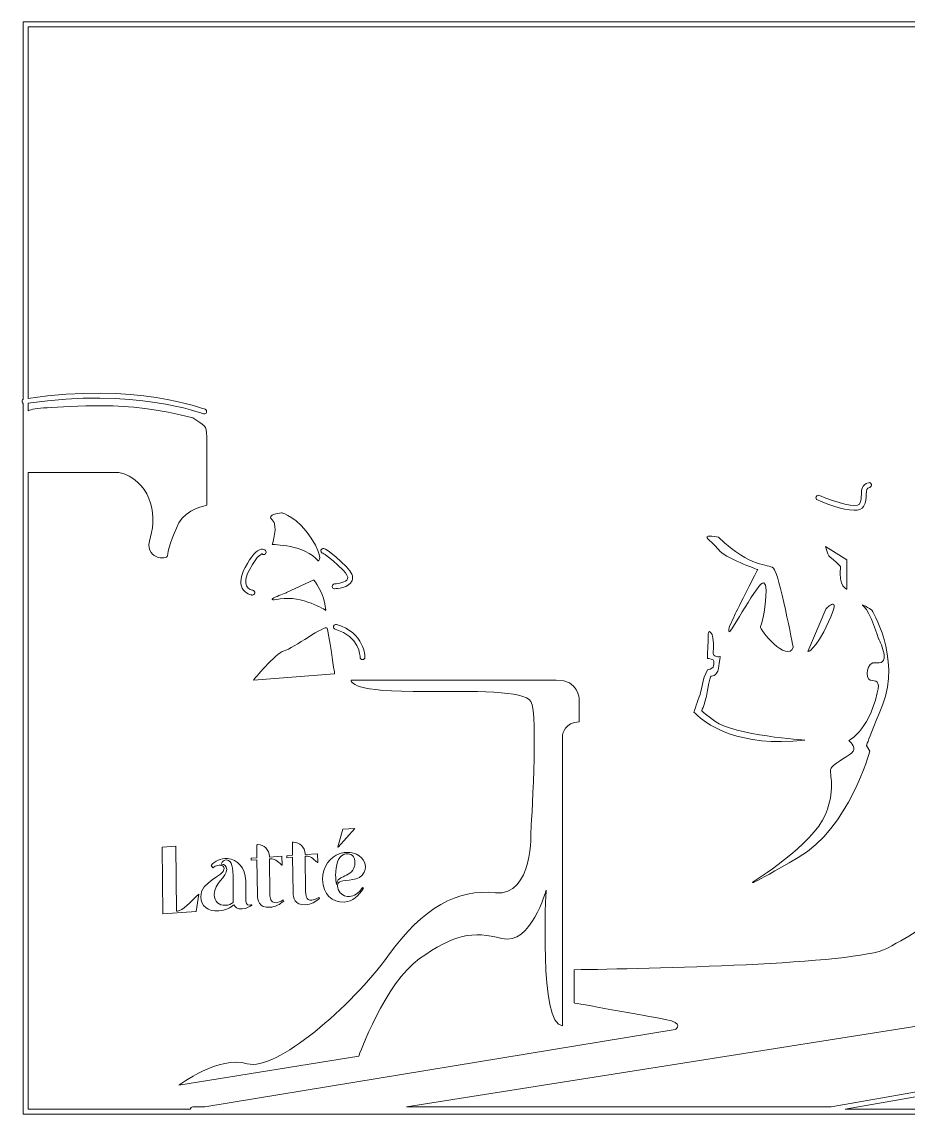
# Model space of a CAD drawing. Header units: millimetres. Extents: x -116 to 112, y -30 to 49.
# Drawn here: x -116.1 to -51.7, y -30 to 49.4 of the extents above; entities that cross this region are included whole.
import ezdxf

# ---------------------------------------------------------------- set-up
doc = ezdxf.new("R2010")
doc.units = ezdxf.units.MM
doc.header["$MEASUREMENT"] = 0
doc.layers.add('Layer 3', color=7, linetype='Continuous', lineweight=0)

# ---------------------------------------------------------------- blocks, each defined once
blk = doc.blocks.new('Block_0')
at = {"layer": 'Layer 3'}
blk.add_lwpolyline([(-92.783, -9.247), (-93.156, -10.532), (-93.112, -10.562), (-91.922, -9.185)], close=True, dxfattribs=at)
for points, knots in [([(-116.008, 49.427), (-116.008, 49.427), (-116.008, 21.994), (-116.008, 21.994), (-116.072, 21.959), (-116.11, 21.888), (-116.098, 21.813), (-116.089, 21.757), (-116.054, 21.714), (-116.008, 21.689), (-116.008, 21.689), (-116.008, -29.956), (-116.008, -29.956), (-116.008, -29.956), (112.162, -29.956), (112.162, -29.956), (112.162, -29.956), (112.162, 49.427), (112.162, 49.427), (112.162, 49.427), (-116.008, 49.427), (-116.008, 49.427)], [0, 0, 0, 0, 1, 1, 1, 2, 2, 2, 3, 3, 3, 4, 4, 4, 5, 5, 5, 6, 6, 6, 7, 7, 7, 7]), ([(-115.656, 22.06), (-107.951, 23.244), (-102.843, 21.289), (-102.791, 21.269), (-102.701, 21.233), (-102.656, 21.131), (-102.692, 21.04), (-102.719, 20.971), (-102.786, 20.928), (-102.856, 20.928), (-102.877, 20.928), (-102.899, 20.932), (-102.92, 20.941), (-102.971, 20.961), (-108.022, 22.889), (-115.656, 21.703), (-115.656, 21.703), (-115.656, 21.16), (-115.656, 21.16), (-115.418, 21.264), (-115.001, 21.361), (-114.267, 21.381), (-112.565, 21.427), (-108.608, 21.979), (-103.684, 20.645), (-102.856, 20.093), (-102.672, 20.139), (-102.672, 19.264), (-102.672, 18.39), (-102.672, 14.295), (-102.672, 14.295), (-102.672, 14.295), (-104.19, 14.019), (-104.696, 13.006), (-105.203, 11.994), (-105.525, 10.89), (-105.525, 10.614), (-105.525, 10.337), (-107.319, 10.291), (-106.767, 11.994), (-106.215, 13.697), (-106.859, 16.181), (-109.068, 16.687), (-111.081, 16.687), (-114.592, 16.687), (-115.656, 16.687), (-115.656, 16.687), (-115.656, -29.603), (-115.656, -29.603), (-115.656, -29.603), (-103.86, -29.603), (-103.86, -29.603), (-103.86, -29.505), (-103.781, -29.427), (-103.684, -29.427), (-103.684, -29.427), (-102.802, -29.427), (-102.802, -29.427), (-102.802, -29.427), (-68.621, -23.805), (-68.621, -23.805), (-68.621, -23.805), (-67.885, -23.345), (-69.357, -23.069), (-70.83, -22.793), (-75.983, -21.873), (-75.983, -21.873), (-75.983, -21.873), (-75.983, -19.46), (-75.983, -19.46), (-70.751, -19.387), (-55.441, -19.077), (-53.252, -17.915), (-52.282, -17.401), (-51.493, -16.93), (-50.881, -16.54), (-50.881, -16.54), (-36.963, -15.063), (-36.963, -15.063), (-36.963, -15.063), (-25.367, -15.615), (-25.367, -15.615), (-25.367, -15.615), (-26.104, -15.799), (-25.367, -16.443), (-24.631, -17.087), (-26.196, -17.087), (-26.196, -17.087), (-26.196, -17.087), (-18.281, -17.731), (-18.281, -17.731), (-18.281, -17.731), (-14.14, -17.731), (-14.14, -17.731), (-14.14, -17.731), (-88.149, -29.427), (-88.149, -29.427), (-88.149, -29.427), (-57.301, -29.427), (-57.301, -29.427), (-57.301, -29.427), (-7.544, -20.687), (-7.544, -20.687), (-7.449, -20.667), (-7.357, -20.734), (-7.34, -20.83), (-7.323, -20.926), (-7.387, -21.017), (-7.483, -21.034), (-7.483, -21.034), (-56.282, -29.603), (-56.282, -29.603), (-56.282, -29.603), (111.809, -29.603), (111.809, -29.603), (111.809, -29.603), (111.809, 49.074), (111.809, 49.074), (111.809, 49.074), (-115.656, 49.074), (-115.656, 49.074), (-115.656, 49.074), (-115.656, 22.06), (-115.656, 22.06)], [0, 0, 0, 0, 1, 1, 1, 2, 2, 2, 3, 3, 3, 4, 4, 4, 5, 5, 5, 6, 6, 6, 7, 7, 7, 8, 8, 8, 9, 9, 9, 10, 10, 10, 11, 11, 11, 12, 12, 12, 13, 13, 13, 14, 14, 14, 15, 15, 15, 16, 16, 16, 17, 17, 17, 18, 18, 18, 19, 19, 19, 20, 20, 20, 21, 21, 21, 22, 22, 22, 23, 23, 23, 24, 24, 24, 25, 25, 25, 26, 26, 26, 27, 27, 27, 28, 28, 28, 29, 29, 29, 30, 30, 30, 31, 31, 31, 32, 32, 32, 33, 33, 33, 34, 34, 34, 35, 35, 35, 36, 36, 36, 37, 37, 37, 38, 38, 38, 39, 39, 39, 40, 40, 40, 41, 41, 41, 41]), ([(111.809, -29.603), (111.809, -29.603), (-56.282, -29.603), (-56.282, -29.603), (-56.282, -29.603), (-7.483, -21.034), (-7.483, -21.034), (-7.387, -21.017), (-7.323, -20.926), (-7.34, -20.83), (-7.357, -20.734), (-7.449, -20.667), (-7.544, -20.687), (-7.544, -20.687), (-57.301, -29.427), (-57.301, -29.427), (-57.301, -29.427), (-88.149, -29.427), (-88.149, -29.427), (-88.149, -29.427), (-14.14, -17.731), (-14.14, -17.731), (-14.14, -17.731), (-18.281, -17.731), (-18.281, -17.731), (-18.281, -17.731), (-26.196, -17.087), (-26.196, -17.087), (-26.196, -17.087), (-24.631, -17.087), (-25.367, -16.443), (-26.104, -15.799), (-25.367, -15.615), (-25.367, -15.615), (-25.367, -15.615), (-36.963, -15.063), (-36.963, -15.063), (-36.963, -15.063), (-50.881, -16.54), (-50.881, -16.54), (-51.493, -16.93), (-52.282, -17.401), (-53.252, -17.915), (-55.441, -19.077), (-70.751, -19.387), (-75.983, -19.46), (-75.983, -19.46), (-75.983, -21.873), (-75.983, -21.873), (-75.983, -21.873), (-70.83, -22.793), (-69.357, -23.069), (-67.885, -23.345), (-68.621, -23.805), (-68.621, -23.805), (-68.621, -23.805), (-102.802, -29.427), (-102.802, -29.427), (-102.802, -29.427), (-103.684, -29.427), (-103.684, -29.427), (-103.781, -29.427), (-103.86, -29.505), (-103.86, -29.603), (-103.86, -29.603), (-115.656, -29.603), (-115.656, -29.603), (-115.656, -29.603), (-115.656, 16.687), (-115.656, 16.687), (-114.592, 16.687), (-111.081, 16.687), (-109.068, 16.687), (-106.859, 16.181), (-106.215, 13.697), (-106.767, 11.994), (-107.319, 10.291), (-105.525, 10.337), (-105.525, 10.614), (-105.525, 10.89), (-105.203, 11.994), (-104.696, 13.006), (-104.19, 14.019), (-102.672, 14.295), (-102.672, 14.295), (-102.672, 14.295), (-102.672, 18.39), (-102.672, 19.264), (-102.672, 20.139), (-102.856, 20.093), (-103.684, 20.645), (-108.608, 21.979), (-112.565, 21.427), (-114.267, 21.381), (-115.001, 21.361), (-115.418, 21.264), (-115.656, 21.16), (-115.656, 21.16), (-115.656, 21.703), (-115.656, 21.703), (-108.022, 22.889), (-102.971, 20.961), (-102.92, 20.941), (-102.899, 20.932), (-102.877, 20.928), (-102.856, 20.928), (-102.786, 20.928), (-102.719, 20.971), (-102.692, 21.04), (-102.656, 21.131), (-102.701, 21.233), (-102.791, 21.269), (-102.843, 21.289), (-107.951, 23.244), (-115.656, 22.06), (-115.656, 22.06), (-115.656, 49.074), (-115.656, 49.074), (-115.656, 49.074), (111.809, 49.074), (111.809, 49.074), (111.809, 49.074), (111.809, -29.603), (111.809, -29.603)], [0, 0, 0, 0, 1, 1, 1, 2, 2, 2, 3, 3, 3, 4, 4, 4, 5, 5, 5, 6, 6, 6, 7, 7, 7, 8, 8, 8, 9, 9, 9, 10, 10, 10, 11, 11, 11, 12, 12, 12, 13, 13, 13, 14, 14, 14, 15, 15, 15, 16, 16, 16, 17, 17, 17, 18, 18, 18, 19, 19, 19, 20, 20, 20, 21, 21, 21, 22, 22, 22, 23, 23, 23, 24, 24, 24, 25, 25, 25, 26, 26, 26, 27, 27, 27, 28, 28, 28, 29, 29, 29, 30, 30, 30, 31, 31, 31, 32, 32, 32, 33, 33, 33, 34, 34, 34, 35, 35, 35, 36, 36, 36, 37, 37, 37, 38, 38, 38, 39, 39, 39, 40, 40, 40, 41, 41, 41, 41]), ([(-58.384, 14.917), (-58.345, 15.006), (-58.242, 15.048), (-58.152, 15.009), (-56.888, 14.462), (-55.419, 14.078), (-55.246, 14.382), (-55.111, 14.618), (-55.106, 14.856), (-55.1, 15.087), (-55.092, 15.419), (-55.084, 15.795), (-54.589, 15.937), (-54.495, 15.963), (-54.398, 15.909), (-54.371, 15.816), (-54.344, 15.722), (-54.398, 15.624), (-54.492, 15.598), (-54.726, 15.531), (-54.74, 15.42), (-54.747, 15.079), (-54.753, 14.83), (-54.761, 14.52), (-54.94, 14.207), (-55.053, 14.009), (-55.304, 13.933), (-55.623, 13.933), (-56.47, 13.933), (-57.797, 14.47), (-58.292, 14.685), (-58.381, 14.724), (-58.422, 14.828), (-58.384, 14.917)], [0, 0, 0, 0, 1, 1, 1, 2, 2, 2, 3, 3, 3, 4, 4, 4, 5, 5, 5, 6, 6, 6, 7, 7, 7, 8, 8, 8, 9, 9, 9, 10, 10, 10, 11, 11, 11, 11]), ([(-58.292, 14.685), (-57.797, 14.47), (-56.47, 13.933), (-55.623, 13.933), (-55.304, 13.933), (-55.053, 14.009), (-54.94, 14.207), (-54.761, 14.52), (-54.753, 14.83), (-54.747, 15.079), (-54.74, 15.42), (-54.726, 15.531), (-54.492, 15.598), (-54.398, 15.624), (-54.344, 15.722), (-54.371, 15.816), (-54.398, 15.909), (-54.495, 15.963), (-54.589, 15.937), (-55.084, 15.795), (-55.092, 15.419), (-55.1, 15.087), (-55.106, 14.856), (-55.111, 14.618), (-55.246, 14.382), (-55.419, 14.078), (-56.888, 14.462), (-58.152, 15.009), (-58.242, 15.048), (-58.345, 15.006), (-58.384, 14.917), (-58.422, 14.828), (-58.381, 14.724), (-58.292, 14.685)], [0, 0, 0, 0, 1, 1, 1, 2, 2, 2, 3, 3, 3, 4, 4, 4, 5, 5, 5, 6, 6, 6, 7, 7, 7, 8, 8, 8, 9, 9, 9, 10, 10, 10, 11, 11, 11, 11]), ([(-97.196, 13.743), (-97.196, 13.743), (-96.046, 13.42), (-95.079, 11.902), (-94.113, 10.383), (-94.573, 10.245), (-94.573, 10.245), (-95.493, 11.442), (-97.927, 11.442), (-97.927, 11.442), (-97.927, 11.442), (-97.426, 12.822), (-97.927, 13.236), (-98.429, 13.65), (-97.196, 13.743), (-97.196, 13.743)], [0, 0, 0, 0, 1, 1, 1, 2, 2, 2, 3, 3, 3, 4, 4, 4, 5, 5, 5, 5]), ([(-97.927, 13.236), (-97.426, 12.822), (-97.927, 11.442), (-97.927, 11.442), (-97.927, 11.442), (-95.493, 11.442), (-94.573, 10.245), (-94.573, 10.245), (-94.113, 10.383), (-95.079, 11.902), (-96.046, 13.42), (-97.196, 13.743), (-97.196, 13.743), (-97.196, 13.743), (-98.429, 13.65), (-97.927, 13.236)], [0, 0, 0, 0, 1, 1, 1, 2, 2, 2, 3, 3, 3, 4, 4, 4, 5, 5, 5, 5]), ([(-65.487, 11.974), (-63.036, 9.662), (-61.903, 10.073), (-61.489, 9.728), (-61.075, 9.383), (-60.055, 3.964), (-60.055, 3.964), (-60.484, 2.826), (-62.559, 5.276), (-62.421, 5.483), (-62.283, 5.69), (-61.765, 8.485), (-62.179, 8.658), (-62.593, 8.83), (-64.56, 4.965), (-64.708, 5.103), (-64.856, 5.241), (-64.526, 5.794), (-64.319, 6.277), (-64.112, 6.76), (-62.628, 9.624), (-62.628, 9.624), (-62.628, 9.624), (-65.072, 10.49), (-65.487, 11.077), (-65.901, 11.664), (-67.133, 12.285), (-65.487, 11.974)], [0, 0, 0, 0, 1, 1, 1, 2, 2, 2, 3, 3, 3, 4, 4, 4, 5, 5, 5, 6, 6, 6, 7, 7, 7, 8, 8, 8, 9, 9, 9, 9]), ([(-65.487, 11.077), (-65.072, 10.49), (-62.628, 9.624), (-62.628, 9.624), (-62.628, 9.624), (-64.112, 6.76), (-64.319, 6.277), (-64.526, 5.794), (-64.856, 5.241), (-64.708, 5.103), (-64.56, 4.965), (-62.593, 8.83), (-62.179, 8.658), (-61.765, 8.485), (-62.283, 5.69), (-62.421, 5.483), (-62.559, 5.276), (-60.484, 2.826), (-60.055, 3.964), (-60.055, 3.964), (-61.075, 9.383), (-61.489, 9.728), (-61.903, 10.073), (-63.036, 9.662), (-65.487, 11.974), (-67.133, 12.285), (-65.901, 11.664), (-65.487, 11.077)], [0, 0, 0, 0, 1, 1, 1, 2, 2, 2, 3, 3, 3, 4, 4, 4, 5, 5, 5, 6, 6, 6, 7, 7, 7, 8, 8, 8, 9, 9, 9, 9]), ([(-99.883, 9.776), (-99.439, 10.614), (-99.056, 11.047), (-98.713, 11.099), (-98.57, 11.12), (-98.461, 11.069), (-98.406, 11.014), (-98.337, 10.945), (-98.337, 10.834), (-98.406, 10.765), (-98.474, 10.696), (-98.586, 10.696), (-98.655, 10.765), (-98.644, 10.752), (-98.947, 10.788), (-99.571, 9.611), (-99.837, 9.108), (-99.909, 8.704), (-99.779, 8.442), (-99.647, 8.175), (-99.334, 8.119), (-99.331, 8.119), (-99.235, 8.103), (-99.17, 8.013), (-99.185, 7.917), (-99.199, 7.83), (-99.273, 7.768), (-99.358, 7.768), (-99.367, 7.768), (-99.376, 7.769), (-99.386, 7.77), (-99.406, 7.774), (-99.877, 7.851), (-100.093, 8.28), (-100.281, 8.654), (-100.21, 9.157), (-99.883, 9.776)], [0, 0, 0, 0, 1, 1, 1, 2, 2, 2, 3, 3, 3, 4, 4, 4, 5, 5, 5, 6, 6, 6, 7, 7, 7, 8, 8, 8, 9, 9, 9, 10, 10, 10, 11, 11, 11, 12, 12, 12, 12]), ([(-99.386, 7.77), (-99.376, 7.769), (-99.367, 7.768), (-99.358, 7.768), (-99.273, 7.768), (-99.199, 7.83), (-99.185, 7.917), (-99.17, 8.013), (-99.235, 8.103), (-99.331, 8.119), (-99.334, 8.119), (-99.647, 8.175), (-99.779, 8.442), (-99.909, 8.704), (-99.837, 9.108), (-99.571, 9.611), (-98.947, 10.788), (-98.644, 10.752), (-98.655, 10.765), (-98.586, 10.696), (-98.474, 10.696), (-98.406, 10.765), (-98.337, 10.834), (-98.337, 10.945), (-98.406, 11.014), (-98.461, 11.069), (-98.57, 11.12), (-98.713, 11.099), (-99.056, 11.047), (-99.439, 10.614), (-99.883, 9.776), (-100.21, 9.157), (-100.281, 8.654), (-100.093, 8.28), (-99.877, 7.851), (-99.406, 7.774), (-99.386, 7.77)], [0, 0, 0, 0, 1, 1, 1, 2, 2, 2, 3, 3, 3, 4, 4, 4, 5, 5, 5, 6, 6, 6, 7, 7, 7, 8, 8, 8, 9, 9, 9, 10, 10, 10, 11, 11, 11, 12, 12, 12, 12]), ([(-94.372, 11.03), (-94.345, 11.121), (-94.254, 11.176), (-94.162, 11.153), (-94.093, 11.135), (-93.687, 10.99), (-92.516, 9.818), (-92.137, 9.439), (-92, 9.101), (-92.11, 8.816), (-92.312, 8.294), (-93.261, 8.233), (-93.368, 8.229), (-93.371, 8.228), (-93.374, 8.228), (-93.377, 8.228), (-93.47, 8.228), (-93.548, 8.302), (-93.553, 8.396), (-93.558, 8.493), (-93.483, 8.576), (-93.385, 8.581), (-93.117, 8.594), (-92.533, 8.7), (-92.439, 8.943), (-92.386, 9.083), (-92.501, 9.305), (-92.765, 9.568), (-93.873, 10.676), (-94.24, 10.807), (-94.255, 10.812), (-94.345, 10.843), (-94.398, 10.939), (-94.372, 11.03)], [0, 0, 0, 0, 1, 1, 1, 2, 2, 2, 3, 3, 3, 4, 4, 4, 5, 5, 5, 6, 6, 6, 7, 7, 7, 8, 8, 8, 9, 9, 9, 10, 10, 10, 11, 11, 11, 11]), ([(-94.255, 10.812), (-94.24, 10.807), (-93.873, 10.676), (-92.765, 9.568), (-92.501, 9.305), (-92.386, 9.083), (-92.439, 8.943), (-92.533, 8.7), (-93.117, 8.594), (-93.385, 8.581), (-93.483, 8.576), (-93.558, 8.493), (-93.553, 8.396), (-93.548, 8.302), (-93.47, 8.228), (-93.377, 8.228), (-93.374, 8.228), (-93.371, 8.228), (-93.368, 8.229), (-93.261, 8.233), (-92.312, 8.294), (-92.11, 8.816), (-92, 9.101), (-92.137, 9.439), (-92.516, 9.818), (-93.687, 10.99), (-94.093, 11.135), (-94.162, 11.153), (-94.254, 11.176), (-94.345, 11.121), (-94.372, 11.03), (-94.398, 10.939), (-94.345, 10.843), (-94.255, 10.812)], [0, 0, 0, 0, 1, 1, 1, 2, 2, 2, 3, 3, 3, 4, 4, 4, 5, 5, 5, 6, 6, 6, 7, 7, 7, 8, 8, 8, 9, 9, 9, 10, 10, 10, 11, 11, 11, 11]), ([(-57.716, 11.307), (-57.716, 11.307), (-56.151, 10.32), (-56.151, 10.32), (-56.151, 10.32), (-56.151, 8.196), (-56.151, 8.196), (-56.151, 8.196), (-56.761, 8.323), (-56.623, 9.841), (-57.52, 10.796), (-57.37, 10.241), (-57.716, 11.307)], [0, 0, 0, 0, 1, 1, 1, 2, 2, 2, 3, 3, 3, 4, 4, 4, 4]), ([(-56.151, 8.196), (-56.151, 8.196), (-56.151, 10.32), (-56.151, 10.32), (-56.151, 10.32), (-57.716, 11.307), (-57.716, 11.307), (-57.37, 10.241), (-57.52, 10.796), (-56.623, 9.841), (-56.761, 8.323), (-56.151, 8.196), (-56.151, 8.196)], [0, 0, 0, 0, 1, 1, 1, 2, 2, 2, 3, 3, 3, 4, 4, 4, 4]), ([(-96.874, 7.945), (-96.874, 7.945), (-94.895, 8.865), (-94.895, 8.865), (-94.895, 8.865), (-94.113, 7.945), (-94.021, 6.656), (-94.021, 6.656), (-95.77, 7.761), (-97.334, 7.485), (-98.899, 7.208), (-96.874, 7.945), (-96.874, 7.945)], [0, 0, 0, 0, 1, 1, 1, 2, 2, 2, 3, 3, 3, 4, 4, 4, 4]), ([(-97.334, 7.485), (-95.77, 7.761), (-94.021, 6.656), (-94.021, 6.656), (-94.113, 7.945), (-94.895, 8.865), (-94.895, 8.865), (-94.895, 8.865), (-96.874, 7.945), (-96.874, 7.945), (-96.874, 7.945), (-98.899, 7.208), (-97.334, 7.485)], [0, 0, 0, 0, 1, 1, 1, 2, 2, 2, 3, 3, 3, 4, 4, 4, 4]), ([(-57.685, 6.75), (-57.685, 6.75), (-56.471, 8.024), (-57.478, 5.819), (-58.486, 3.613), (-58.997, 3.679), (-58.997, 3.679), (-58.997, 3.679), (-57.685, 6.75), (-57.685, 6.75)], [0, 0, 0, 0, 1, 1, 1, 2, 2, 2, 3, 3, 3, 3]), ([(-57.478, 5.819), (-56.471, 8.024), (-57.685, 6.75), (-57.685, 6.75), (-57.685, 6.75), (-58.997, 3.679), (-58.997, 3.679), (-58.997, 3.679), (-58.486, 3.613), (-57.478, 5.819)], [0, 0, 0, 0, 1, 1, 1, 2, 2, 2, 3, 3, 3, 3]), ([(-57.716, -8.183), (-56.842, -6.02), (-57.578, -5.1), (-57.256, -4.732), (-56.934, -4.363), (-55.921, -3.908), (-55.691, -3.584), (-55.461, -3.259), (-56.013, -2.799), (-56.013, -2.799), (-56.013, -2.799), (-54.654, -2.215), (-53.943, 0.652), (-53.709, 1.595), (-54.034, 1.501), (-54.449, 1.595), (-54.863, 1.688), (-54.756, 2.965), (-54.016, 2.851), (-52.819, 2.667), (-53.85, 4.586), (-53.85, 4.586), (-53.85, 4.586), (-54.449, 6.564), (-54.909, 6.932), (-55.369, 7.3), (-54.357, 6.702), (-54.357, 6.702), (-54.357, 6.702), (-52.194, 3.275), (-53.575, -0.222), (-54.955, -3.719), (-54.725, -3.16), (-54.725, -3.16), (-54.725, -3.16), (-54.495, -3.584), (-54.495, -3.584), (-54.495, -3.584), (-55.967, -9.149), (-59.695, -11.312), (-63.422, -13.474), (-63.008, -13.106), (-63.008, -13.106), (-63.008, -13.106), (-58.589, -10.345), (-57.716, -8.183)], [0, 0, 0, 0, 1, 1, 1, 2, 2, 2, 3, 3, 3, 4, 4, 4, 5, 5, 5, 6, 6, 6, 7, 7, 7, 8, 8, 8, 9, 9, 9, 10, 10, 10, 11, 11, 11, 12, 12, 12, 13, 13, 13, 14, 14, 14, 15, 15, 15, 15]), ([(-59.695, -11.312), (-55.967, -9.149), (-54.495, -3.584), (-54.495, -3.584), (-54.495, -3.584), (-54.725, -3.16), (-54.725, -3.16), (-54.725, -3.16), (-54.955, -3.719), (-53.575, -0.222), (-52.194, 3.275), (-54.357, 6.702), (-54.357, 6.702), (-54.357, 6.702), (-55.369, 7.3), (-54.909, 6.932), (-54.449, 6.564), (-53.85, 4.586), (-53.85, 4.586), (-53.85, 4.586), (-52.819, 2.667), (-54.016, 2.851), (-54.756, 2.965), (-54.863, 1.688), (-54.449, 1.595), (-54.034, 1.501), (-53.709, 1.595), (-53.943, 0.652), (-54.654, -2.215), (-56.013, -2.799), (-56.013, -2.799), (-56.013, -2.799), (-55.461, -3.259), (-55.691, -3.584), (-55.921, -3.908), (-56.934, -4.363), (-57.256, -4.732), (-57.578, -5.1), (-56.842, -6.02), (-57.716, -8.183), (-58.589, -10.345), (-63.008, -13.106), (-63.008, -13.106), (-63.008, -13.106), (-63.422, -13.474), (-59.695, -11.312)], [0, 0, 0, 0, 1, 1, 1, 2, 2, 2, 3, 3, 3, 4, 4, 4, 5, 5, 5, 6, 6, 6, 7, 7, 7, 8, 8, 8, 9, 9, 9, 10, 10, 10, 11, 11, 11, 12, 12, 12, 13, 13, 13, 14, 14, 14, 15, 15, 15, 15]), ([(-97.058, 3.711), (-96.414, 3.895), (-94.021, 5.644), (-93.929, 5.368), (-93.837, 5.092), (-93.377, 2.055), (-93.377, 2.055), (-93.377, 2.055), (-99.267, 1.595), (-99.267, 1.595), (-99.267, 1.595), (-97.702, 3.527), (-97.058, 3.711)], [0, 0, 0, 0, 1, 1, 1, 2, 2, 2, 3, 3, 3, 4, 4, 4, 4]), ([(-99.267, 1.595), (-99.267, 1.595), (-93.377, 2.055), (-93.377, 2.055), (-93.377, 2.055), (-93.837, 5.092), (-93.929, 5.368), (-94.021, 5.644), (-96.414, 3.895), (-97.058, 3.711), (-97.702, 3.527), (-99.267, 1.595), (-99.267, 1.595)], [0, 0, 0, 0, 1, 1, 1, 2, 2, 2, 3, 3, 3, 4, 4, 4, 4]), ([(-91.176, 3.251), (-91.176, 3.154), (-91.254, 3.075), (-91.352, 3.075), (-91.352, 3.075), (-91.352, 3.075), (-91.352, 3.075), (-91.449, 3.075), (-91.528, 3.154), (-91.528, 3.251), (-91.529, 3.313), (-91.558, 4.783), (-93.333, 5.29), (-93.427, 5.317), (-93.481, 5.415), (-93.454, 5.508), (-93.428, 5.602), (-93.329, 5.657), (-93.236, 5.629), (-91.199, 5.047), (-91.176, 3.269), (-91.176, 3.251)], [0, 0, 0, 0, 1, 1, 1, 2, 2, 2, 3, 3, 3, 4, 4, 4, 5, 5, 5, 6, 6, 6, 7, 7, 7, 7]), ([(-93.454, 5.508), (-93.481, 5.415), (-93.427, 5.317), (-93.333, 5.29), (-91.558, 4.783), (-91.529, 3.313), (-91.528, 3.251), (-91.528, 3.154), (-91.449, 3.075), (-91.352, 3.075), (-91.352, 3.075), (-91.352, 3.075), (-91.352, 3.075), (-91.254, 3.075), (-91.176, 3.154), (-91.176, 3.251), (-91.176, 3.269), (-91.199, 5.047), (-93.236, 5.629), (-93.329, 5.657), (-93.428, 5.602), (-93.454, 5.508)], [0, 0, 0, 0, 1, 1, 1, 2, 2, 2, 3, 3, 3, 4, 4, 4, 5, 5, 5, 6, 6, 6, 7, 7, 7, 7]), ([(-66.826, 0.536), (-66.688, 0.904), (-66.688, 1.595), (-66.274, 2.331), (-65.676, 2.423), (-65.86, 2.837), (-65.814, 2.975), (-65.768, 3.113), (-66.274, 3.159), (-66.274, 3.159), (-66.274, 3.159), (-66.274, 3.664), (-66.274, 3.664), (-66.274, 3.664), (-66.228, 4.448), (-66.228, 4.908), (-66.228, 5.368), (-65.952, 4.908), (-65.952, 4.908), (-65.952, 4.908), (-65.768, 4.125), (-65.86, 3.664), (-65.952, 3.202), (-65.354, 3.297), (-65.354, 3.297), (-65.354, 3.297), (-65.4, 3.021), (-65.492, 2.423), (-65.584, 1.825), (-66.044, 1.871), (-66.044, 1.871), (-66.044, 1.871), (-66.044, 1.871), (-66.182, 1.365), (-66.412, -0.108), (-66.715, -0.642), (-66.715, -0.642), (-66.715, -0.642), (-66.393, -0.918), (-65.748, -1.4), (-64.322, -2.435), (-59.214, -2.77), (-59.214, -2.77), (-64.046, -3.334), (-66.301, -1.562), (-66.761, -1.194), (-67.221, -0.826), (-67.267, -0.734), (-67.267, -0.734), (-67.267, -0.734), (-66.964, 0.168), (-66.826, 0.536)], [0, 0, 0, 0, 1, 1, 1, 2, 2, 2, 3, 3, 3, 4, 4, 4, 5, 5, 5, 6, 6, 6, 7, 7, 7, 8, 8, 8, 9, 9, 9, 10, 10, 10, 11, 11, 11, 12, 12, 12, 13, 13, 13, 14, 14, 14, 15, 15, 15, 16, 16, 16, 17, 17, 17, 17]), ([(-66.761, -1.194), (-66.301, -1.562), (-64.046, -3.334), (-59.214, -2.77), (-59.214, -2.77), (-64.322, -2.435), (-65.748, -1.4), (-66.393, -0.918), (-66.715, -0.642), (-66.715, -0.642), (-66.715, -0.642), (-66.412, -0.108), (-66.182, 1.365), (-66.044, 1.871), (-66.044, 1.871), (-66.044, 1.871), (-66.044, 1.871), (-65.584, 1.825), (-65.492, 2.423), (-65.4, 3.021), (-65.354, 3.297), (-65.354, 3.297), (-65.354, 3.297), (-65.952, 3.202), (-65.86, 3.664), (-65.768, 4.125), (-65.952, 4.908), (-65.952, 4.908), (-65.952, 4.908), (-66.228, 5.368), (-66.228, 4.908), (-66.228, 4.448), (-66.274, 3.664), (-66.274, 3.664), (-66.274, 3.664), (-66.274, 3.159), (-66.274, 3.159), (-66.274, 3.159), (-65.768, 3.113), (-65.814, 2.975), (-65.86, 2.837), (-65.676, 2.423), (-66.274, 2.331), (-66.688, 1.595), (-66.688, 0.904), (-66.826, 0.536), (-66.964, 0.168), (-67.267, -0.734), (-67.267, -0.734), (-67.267, -0.734), (-67.221, -0.826), (-66.761, -1.194)], [0, 0, 0, 0, 1, 1, 1, 2, 2, 2, 3, 3, 3, 4, 4, 4, 5, 5, 5, 6, 6, 6, 7, 7, 7, 8, 8, 8, 9, 9, 9, 10, 10, 10, 11, 11, 11, 12, 12, 12, 13, 13, 13, 14, 14, 14, 15, 15, 15, 16, 16, 16, 17, 17, 17, 17]), ([(-75.615, 0.214), (-75.615, 0.214), (-75.615, -0.338), (-75.615, -1.442), (-76.628, -1.442), (-76.812, -2.363), (-76.812, -2.363), (-76.812, -2.363), (-76.812, -23.529), (-76.812, -23.529), (-78.56, -23.529), (-78.008, -13.682), (-78.008, -13.682), (-78.008, -13.682), (-79.112, -17.731), (-81.229, -17.179), (-83.346, -16.627), (-84.726, -16.903), (-87.211, -18.652), (-89.696, -20.4), (-91.628, -25.738), (-91.628, -25.738), (-91.628, -25.738), (-104.696, -27.855), (-104.696, -27.855), (-104.696, -27.855), (-101.751, -25.646), (-99.727, -26.29), (-97.702, -26.934), (-92.088, -22.057), (-89.512, -18.468), (-86.935, -14.878), (-84.45, -13.59), (-81.689, -13.866), (-78.928, -14.142), (-79.112, -9.336), (-79.112, -9.336), (-79.112, -9.336), (-78.56, -0.798), (-79.112, 0.03), (-79.664, 0.858), (-82.885, 0.766), (-87.671, 0.766), (-92.457, 0.766), (-92.18, 1.595), (-92.18, 1.595), (-92.18, 1.595), (-78.928, 1.595), (-77.272, 1.595), (-75.615, 1.595), (-75.615, 0.214), (-75.615, 0.214)], [0, 0, 0, 0, 1, 1, 1, 2, 2, 2, 3, 3, 3, 4, 4, 4, 5, 5, 5, 6, 6, 6, 7, 7, 7, 8, 8, 8, 9, 9, 9, 10, 10, 10, 11, 11, 11, 12, 12, 12, 13, 13, 13, 14, 14, 14, 15, 15, 15, 16, 16, 16, 17, 17, 17, 17]), ([(-87.671, 0.766), (-82.885, 0.766), (-79.664, 0.858), (-79.112, 0.03), (-78.56, -0.798), (-79.112, -9.336), (-79.112, -9.336), (-79.112, -9.336), (-78.928, -14.142), (-81.689, -13.866), (-84.45, -13.59), (-86.935, -14.878), (-89.512, -18.468), (-92.088, -22.057), (-97.702, -26.934), (-99.727, -26.29), (-101.751, -25.646), (-104.696, -27.855), (-104.696, -27.855), (-104.696, -27.855), (-91.628, -25.738), (-91.628, -25.738), (-91.628, -25.738), (-89.696, -20.4), (-87.211, -18.652), (-84.726, -16.903), (-83.346, -16.627), (-81.229, -17.179), (-79.112, -17.731), (-78.008, -13.682), (-78.008, -13.682), (-78.008, -13.682), (-78.56, -23.529), (-76.812, -23.529), (-76.812, -23.529), (-76.812, -2.363), (-76.812, -2.363), (-76.812, -2.363), (-76.628, -1.442), (-75.615, -1.442), (-75.615, -0.338), (-75.615, 0.214), (-75.615, 0.214), (-75.615, 0.214), (-75.615, 1.595), (-77.272, 1.595), (-78.928, 1.595), (-92.18, 1.595), (-92.18, 1.595), (-92.18, 1.595), (-92.457, 0.766), (-87.671, 0.766)], [0, 0, 0, 0, 1, 1, 1, 2, 2, 2, 3, 3, 3, 4, 4, 4, 5, 5, 5, 6, 6, 6, 7, 7, 7, 8, 8, 8, 9, 9, 9, 10, 10, 10, 11, 11, 11, 12, 12, 12, 13, 13, 13, 14, 14, 14, 15, 15, 15, 16, 16, 16, 17, 17, 17, 17]), ([(-93.156, -10.532), (-93.156, -10.532), (-92.783, -9.247), (-92.783, -9.247), (-92.783, -9.247), (-91.922, -9.185), (-91.922, -9.185), (-91.922, -9.185), (-93.112, -10.562), (-93.112, -10.562), (-93.112, -10.562), (-93.156, -10.532), (-93.156, -10.532)], [0, 0, 0, 0, 1, 1, 1, 2, 2, 2, 3, 3, 3, 4, 4, 4, 4]), ([(-96.441, -10.187), (-96.441, -10.187), (-96.439, -10.187), (-96.439, -10.187), (-96.415, -10.185), (-96.392, -10.185), (-96.369, -10.185), (-96.144, -10.188), (-95.942, -10.279), (-95.791, -10.428), (-95.635, -10.582), (-95.533, -10.797), (-95.518, -11.045), (-95.517, -11.055), (-95.517, -11.065), (-95.517, -11.075), (-95.517, -11.075), (-95.517, -11.077), (-95.517, -11.077), (-95.517, -11.077), (-95.514, -11.077), (-95.514, -11.077), (-95.514, -11.077), (-95.514, -11.093), (-95.514, -11.093), (-95.514, -11.093), (-94.621, -11.029), (-94.621, -11.029), (-94.621, -11.029), (-94.608, -11.667), (-94.608, -11.667), (-94.608, -11.667), (-94.618, -11.668), (-94.618, -11.668), (-95.002, -11.356), (-95.161, -11.192), (-95.446, -11.212), (-95.446, -11.212), (-95.513, -11.217), (-95.513, -11.217), (-95.513, -11.217), (-95.485, -13.826), (-95.485, -13.826), (-95.483, -13.992), (-95.478, -14.438), (-95.042, -14.406), (-94.905, -14.397), (-94.737, -14.338), (-94.539, -14.205), (-94.539, -14.205), (-94.488, -14.28), (-94.488, -14.28), (-94.785, -14.528), (-95.082, -14.709), (-95.494, -14.738), (-96.305, -14.796), (-96.399, -14.197), (-96.402, -13.857), (-96.402, -13.857), (-96.429, -11.289), (-96.429, -11.289), (-96.429, -11.289), (-96.841, -11.318), (-96.841, -11.318), (-96.841, -11.318), (-96.843, -11.178), (-96.843, -11.178), (-96.843, -11.178), (-96.444, -11.143), (-96.444, -11.143), (-96.444, -11.143), (-96.431, -11.142), (-96.431, -11.142), (-96.431, -11.142), (-96.441, -10.187), (-96.441, -10.187)], [0, 0, 0, 0, 1, 1, 1, 2, 2, 2, 3, 3, 3, 4, 4, 4, 5, 5, 5, 6, 6, 6, 7, 7, 7, 8, 8, 8, 9, 9, 9, 10, 10, 10, 11, 11, 11, 12, 12, 12, 13, 13, 13, 14, 14, 14, 15, 15, 15, 16, 16, 16, 17, 17, 17, 18, 18, 18, 19, 19, 19, 20, 20, 20, 21, 21, 21, 22, 22, 22, 23, 23, 23, 24, 24, 24, 25, 25, 25, 25]), ([(-96.843, -11.178), (-96.843, -11.178), (-96.841, -11.318), (-96.841, -11.318), (-96.841, -11.318), (-96.429, -11.289), (-96.429, -11.289), (-96.429, -11.289), (-96.402, -13.857), (-96.402, -13.857), (-96.399, -14.197), (-96.305, -14.796), (-95.494, -14.738), (-95.082, -14.709), (-94.785, -14.528), (-94.488, -14.28), (-94.488, -14.28), (-94.539, -14.205), (-94.539, -14.205), (-94.737, -14.338), (-94.905, -14.397), (-95.042, -14.406), (-95.478, -14.438), (-95.483, -13.992), (-95.485, -13.826), (-95.485, -13.826), (-95.513, -11.217), (-95.513, -11.217), (-95.513, -11.217), (-95.446, -11.212), (-95.446, -11.212), (-95.161, -11.192), (-95.002, -11.356), (-94.618, -11.668), (-94.618, -11.668), (-94.608, -11.667), (-94.608, -11.667), (-94.608, -11.667), (-94.621, -11.029), (-94.621, -11.029), (-94.621, -11.029), (-95.514, -11.093), (-95.514, -11.093), (-95.514, -11.093), (-95.514, -11.077), (-95.514, -11.077), (-95.514, -11.077), (-95.517, -11.077), (-95.517, -11.077), (-95.517, -11.077), (-95.517, -11.075), (-95.517, -11.075), (-95.517, -11.065), (-95.517, -11.055), (-95.518, -11.045), (-95.533, -10.797), (-95.635, -10.582), (-95.791, -10.428), (-95.942, -10.279), (-96.144, -10.188), (-96.369, -10.185), (-96.392, -10.185), (-96.415, -10.185), (-96.439, -10.187), (-96.439, -10.187), (-96.441, -10.187), (-96.441, -10.187), (-96.441, -10.187), (-96.431, -11.142), (-96.431, -11.142), (-96.431, -11.142), (-96.444, -11.143), (-96.444, -11.143), (-96.444, -11.143), (-96.843, -11.178), (-96.843, -11.178)], [0, 0, 0, 0, 1, 1, 1, 2, 2, 2, 3, 3, 3, 4, 4, 4, 5, 5, 5, 6, 6, 6, 7, 7, 7, 8, 8, 8, 9, 9, 9, 10, 10, 10, 11, 11, 11, 12, 12, 12, 13, 13, 13, 14, 14, 14, 15, 15, 15, 16, 16, 16, 17, 17, 17, 18, 18, 18, 19, 19, 19, 20, 20, 20, 21, 21, 21, 22, 22, 22, 23, 23, 23, 24, 24, 24, 25, 25, 25, 25]), ([(-105.922, -10.551), (-105.922, -10.551), (-104.931, -10.481), (-104.931, -10.481), (-104.931, -10.481), (-104.881, -15.206), (-104.881, -15.206), (-104.881, -15.206), (-104.793, -15.199), (-104.793, -15.199), (-104.419, -15.173), (-103.901, -14.56), (-103.258, -13.969), (-103.258, -13.969), (-103.245, -13.968), (-103.245, -13.968), (-103.245, -13.968), (-103.451, -15.224), (-103.451, -15.224), (-103.451, -15.224), (-105.871, -15.396), (-105.871, -15.396), (-105.871, -15.396), (-105.922, -10.551), (-105.922, -10.551)], [0, 0, 0, 0, 1, 1, 1, 2, 2, 2, 3, 3, 3, 4, 4, 4, 5, 5, 5, 6, 6, 6, 7, 7, 7, 8, 8, 8, 8]), ([(-103.245, -13.968), (-103.245, -13.968), (-103.258, -13.969), (-103.258, -13.969), (-103.901, -14.56), (-104.419, -15.173), (-104.793, -15.199), (-104.793, -15.199), (-104.881, -15.206), (-104.881, -15.206), (-104.881, -15.206), (-104.931, -10.481), (-104.931, -10.481), (-104.931, -10.481), (-105.922, -10.551), (-105.922, -10.551), (-105.922, -10.551), (-105.871, -15.396), (-105.871, -15.396), (-105.871, -15.396), (-103.451, -15.224), (-103.451, -15.224), (-103.451, -15.224), (-103.245, -13.968), (-103.245, -13.968)], [0, 0, 0, 0, 1, 1, 1, 2, 2, 2, 3, 3, 3, 4, 4, 4, 5, 5, 5, 6, 6, 6, 7, 7, 7, 8, 8, 8, 8]), ([(-99.037, -11.328), (-99.037, -11.328), (-99.024, -11.327), (-99.024, -11.327), (-99.024, -11.327), (-99.034, -10.372), (-99.034, -10.372), (-99.034, -10.372), (-99.032, -10.372), (-99.032, -10.372), (-99.008, -10.37), (-98.985, -10.369), (-98.962, -10.37), (-98.737, -10.373), (-98.535, -10.463), (-98.384, -10.612), (-98.228, -10.766), (-98.126, -10.982), (-98.111, -11.23), (-98.11, -11.239), (-98.11, -11.25), (-98.109, -11.259), (-98.109, -11.259), (-98.109, -11.262), (-98.109, -11.262), (-98.109, -11.262), (-98.107, -11.262), (-98.107, -11.262), (-98.107, -11.262), (-98.107, -11.278), (-98.107, -11.278), (-98.107, -11.278), (-97.214, -11.214), (-97.214, -11.214), (-97.214, -11.214), (-97.201, -11.852), (-97.201, -11.852), (-97.201, -11.852), (-97.211, -11.852), (-97.211, -11.852), (-97.595, -11.54), (-97.754, -11.377), (-98.039, -11.397), (-98.039, -11.397), (-98.106, -11.402), (-98.106, -11.402), (-98.106, -11.402), (-98.078, -14.01), (-98.078, -14.01), (-98.076, -14.176), (-98.071, -14.622), (-97.635, -14.591), (-97.498, -14.581), (-97.33, -14.522), (-97.131, -14.389), (-97.131, -14.389), (-97.081, -14.465), (-97.081, -14.465), (-97.378, -14.713), (-97.675, -14.894), (-98.087, -14.923), (-98.898, -14.981), (-98.991, -14.382), (-98.995, -14.042), (-98.995, -14.042), (-99.022, -11.474), (-99.022, -11.474), (-99.022, -11.474), (-99.434, -11.503), (-99.434, -11.503), (-99.434, -11.503), (-99.436, -11.363), (-99.436, -11.363), (-99.436, -11.363), (-99.037, -11.328), (-99.037, -11.328)], [0, 0, 0, 0, 1, 1, 1, 2, 2, 2, 3, 3, 3, 4, 4, 4, 5, 5, 5, 6, 6, 6, 7, 7, 7, 8, 8, 8, 9, 9, 9, 10, 10, 10, 11, 11, 11, 12, 12, 12, 13, 13, 13, 14, 14, 14, 15, 15, 15, 16, 16, 16, 17, 17, 17, 18, 18, 18, 19, 19, 19, 20, 20, 20, 21, 21, 21, 22, 22, 22, 23, 23, 23, 24, 24, 24, 25, 25, 25, 25]), ([(-99.434, -11.503), (-99.434, -11.503), (-99.022, -11.474), (-99.022, -11.474), (-99.022, -11.474), (-98.995, -14.042), (-98.995, -14.042), (-98.991, -14.382), (-98.898, -14.981), (-98.087, -14.923), (-97.675, -14.894), (-97.378, -14.713), (-97.081, -14.465), (-97.081, -14.465), (-97.131, -14.389), (-97.131, -14.389), (-97.33, -14.522), (-97.498, -14.581), (-97.635, -14.591), (-98.071, -14.622), (-98.076, -14.176), (-98.078, -14.01), (-98.078, -14.01), (-98.106, -11.402), (-98.106, -11.402), (-98.106, -11.402), (-98.039, -11.397), (-98.039, -11.397), (-97.754, -11.377), (-97.595, -11.54), (-97.211, -11.852), (-97.211, -11.852), (-97.201, -11.852), (-97.201, -11.852), (-97.201, -11.852), (-97.214, -11.214), (-97.214, -11.214), (-97.214, -11.214), (-98.107, -11.278), (-98.107, -11.278), (-98.107, -11.278), (-98.107, -11.262), (-98.107, -11.262), (-98.107, -11.262), (-98.109, -11.262), (-98.109, -11.262), (-98.109, -11.262), (-98.109, -11.259), (-98.109, -11.259), (-98.11, -11.25), (-98.11, -11.239), (-98.111, -11.23), (-98.126, -10.982), (-98.228, -10.766), (-98.384, -10.612), (-98.535, -10.463), (-98.737, -10.373), (-98.962, -10.37), (-98.985, -10.369), (-99.008, -10.37), (-99.032, -10.372), (-99.032, -10.372), (-99.034, -10.372), (-99.034, -10.372), (-99.034, -10.372), (-99.024, -11.327), (-99.024, -11.327), (-99.024, -11.327), (-99.037, -11.328), (-99.037, -11.328), (-99.037, -11.328), (-99.436, -11.363), (-99.436, -11.363), (-99.436, -11.363), (-99.434, -11.503), (-99.434, -11.503)], [0, 0, 0, 0, 1, 1, 1, 2, 2, 2, 3, 3, 3, 4, 4, 4, 5, 5, 5, 6, 6, 6, 7, 7, 7, 8, 8, 8, 9, 9, 9, 10, 10, 10, 11, 11, 11, 12, 12, 12, 13, 13, 13, 14, 14, 14, 15, 15, 15, 16, 16, 16, 17, 17, 17, 18, 18, 18, 19, 19, 19, 20, 20, 20, 21, 21, 21, 22, 22, 22, 23, 23, 23, 24, 24, 24, 25, 25, 25, 25]), ([(-92.993, -11.017), (-92.863, -10.975), (-92.726, -10.949), (-92.586, -10.939), (-92.573, -10.938), (-92.559, -10.937), (-92.546, -10.938), (-92.365, -10.918), (-92.158, -10.931), (-91.937, -11.011), (-91.887, -11.028), (-91.837, -11.049), (-91.786, -11.073), (-91.214, -11.352), (-90.998, -11.864), (-91.231, -12.364), (-91.563, -13.078), (-92.53, -12.885), (-92.958, -13.047), (-92.958, -13.047), (-92.958, -13.047), (-92.96, -13.047), (-93.02, -13.071), (-93.07, -13.102), (-93.105, -13.143), (-93.11, -13.149), (-93.115, -13.155), (-93.119, -13.162), (-93.132, -13.182), (-93.144, -13.205), (-93.153, -13.232), (-93.154, -13.237), (-93.156, -13.242), (-93.157, -13.247), (-93.175, -13.31), (-93.179, -13.391), (-93.155, -13.495), (-93.149, -13.523), (-93.141, -13.553), (-93.13, -13.586), (-93.126, -13.598), (-93.123, -13.609), (-93.119, -13.621), (-93.119, -13.621), (-93.118, -13.622), (-93.118, -13.623), (-92.944, -13.994), (-92.658, -14.16), (-92.306, -14.135), (-91.983, -14.112), (-91.637, -13.921), (-91.36, -13.492), (-91.36, -13.492), (-91.288, -13.532), (-91.288, -13.532), (-91.623, -14.112), (-92.069, -14.496), (-92.691, -14.54), (-93.554, -14.602), (-94.238, -13.978), (-94.249, -12.905), (-94.259, -11.947), (-93.719, -11.247), (-92.993, -11.017)], [0, 0, 0, 0, 1, 1, 1, 2, 2, 2, 3, 3, 3, 4, 4, 4, 5, 5, 5, 6, 6, 6, 7, 7, 7, 8, 8, 8, 9, 9, 9, 10, 10, 10, 11, 11, 11, 12, 12, 12, 13, 13, 13, 14, 14, 14, 15, 15, 15, 16, 16, 16, 17, 17, 17, 18, 18, 18, 19, 19, 19, 20, 20, 20, 21, 21, 21, 21]), ([(-94.249, -12.905), (-94.238, -13.978), (-93.554, -14.602), (-92.691, -14.54), (-92.069, -14.496), (-91.623, -14.112), (-91.288, -13.532), (-91.288, -13.532), (-91.36, -13.492), (-91.36, -13.492), (-91.637, -13.921), (-91.983, -14.112), (-92.306, -14.135), (-92.658, -14.16), (-92.944, -13.994), (-93.118, -13.623), (-93.118, -13.622), (-93.119, -13.621), (-93.119, -13.621), (-93.123, -13.609), (-93.126, -13.598), (-93.13, -13.586), (-93.141, -13.553), (-93.149, -13.523), (-93.155, -13.495), (-93.179, -13.391), (-93.175, -13.31), (-93.157, -13.247), (-93.156, -13.242), (-93.154, -13.237), (-93.153, -13.232), (-93.144, -13.205), (-93.132, -13.182), (-93.119, -13.162), (-93.115, -13.155), (-93.11, -13.149), (-93.105, -13.143), (-93.07, -13.102), (-93.02, -13.071), (-92.96, -13.047), (-92.958, -13.047), (-92.958, -13.047), (-92.958, -13.047), (-92.53, -12.885), (-91.563, -13.078), (-91.231, -12.364), (-90.998, -11.864), (-91.214, -11.352), (-91.786, -11.073), (-91.837, -11.049), (-91.887, -11.028), (-91.937, -11.011), (-92.158, -10.931), (-92.365, -10.918), (-92.546, -10.938), (-92.559, -10.937), (-92.573, -10.938), (-92.586, -10.939), (-92.726, -10.949), (-92.863, -10.975), (-92.993, -11.017), (-93.719, -11.247), (-94.259, -11.947), (-94.249, -12.905)], [0, 0, 0, 0, 1, 1, 1, 2, 2, 2, 3, 3, 3, 4, 4, 4, 5, 5, 5, 6, 6, 6, 7, 7, 7, 8, 8, 8, 9, 9, 9, 10, 10, 10, 11, 11, 11, 12, 12, 12, 13, 13, 13, 14, 14, 14, 15, 15, 15, 16, 16, 16, 17, 17, 17, 18, 18, 18, 19, 19, 19, 20, 20, 20, 21, 21, 21, 21]), ([(-93.254, -13.179), (-93.25, -13.205), (-93.245, -13.23), (-93.239, -13.255), (-93.24, -13.222), (-93.238, -12.955), (-92.94, -12.787), (-92.931, -12.782), (-92.922, -12.778), (-92.912, -12.772), (-92.902, -12.767), (-92.891, -12.761), (-92.88, -12.757), (-92.57, -12.61), (-92.172, -12.496), (-91.981, -12.084), (-91.937, -11.99), (-91.911, -11.898), (-91.903, -11.808), (-91.834, -11.118), (-92.295, -11.037), (-92.45, -11.03), (-92.459, -11.029), (-92.463, -11.029), (-92.464, -11.029), (-92.472, -11.028), (-92.481, -11.028), (-92.49, -11.028), (-92.5, -11.029), (-92.506, -11.029), (-92.507, -11.029), (-92.596, -11.035), (-92.679, -11.059), (-92.755, -11.099), (-93.108, -11.285), (-93.314, -11.825), (-93.305, -12.607), (-93.303, -12.786), (-93.291, -12.949), (-93.269, -13.095), (-93.265, -13.123), (-93.26, -13.151), (-93.254, -13.179)], [0, 0, 0, 0, 1, 1, 1, 2, 2, 2, 3, 3, 3, 4, 4, 4, 5, 5, 5, 6, 6, 6, 7, 7, 7, 8, 8, 8, 9, 9, 9, 10, 10, 10, 11, 11, 11, 12, 12, 12, 13, 13, 13, 14, 14, 14, 14]), ([(-92.755, -11.099), (-92.679, -11.059), (-92.596, -11.035), (-92.507, -11.029), (-92.506, -11.029), (-92.5, -11.029), (-92.49, -11.028), (-92.481, -11.028), (-92.472, -11.028), (-92.464, -11.029), (-92.463, -11.029), (-92.459, -11.029), (-92.45, -11.03), (-92.295, -11.037), (-91.834, -11.118), (-91.903, -11.808), (-91.911, -11.898), (-91.937, -11.99), (-91.981, -12.084), (-92.172, -12.496), (-92.57, -12.61), (-92.88, -12.757), (-92.891, -12.761), (-92.902, -12.767), (-92.912, -12.772), (-92.922, -12.778), (-92.931, -12.782), (-92.94, -12.787), (-93.238, -12.955), (-93.24, -13.222), (-93.239, -13.255), (-93.245, -13.23), (-93.25, -13.205), (-93.254, -13.179), (-93.26, -13.151), (-93.265, -13.123), (-93.269, -13.095), (-93.291, -12.949), (-93.303, -12.786), (-93.305, -12.607), (-93.314, -11.825), (-93.108, -11.285), (-92.755, -11.099)], [0, 0, 0, 0, 1, 1, 1, 2, 2, 2, 3, 3, 3, 4, 4, 4, 5, 5, 5, 6, 6, 6, 7, 7, 7, 8, 8, 8, 9, 9, 9, 10, 10, 10, 11, 11, 11, 12, 12, 12, 13, 13, 13, 14, 14, 14, 14]), ([(-101.159, -11.384), (-100.425, -11.439), (-99.87, -12.054), (-99.833, -12.995), (-99.833, -12.995), (-99.833, -12.995), (-99.833, -12.995), (-99.833, -12.995), (-99.83, -14.269), (-99.83, -14.269), (-99.829, -14.589), (-99.829, -14.776), (-99.53, -14.758), (-99.479, -14.755), (-99.443, -14.745), (-99.405, -14.736), (-99.405, -14.736), (-99.405, -14.776), (-99.405, -14.776), (-99.492, -14.842), (-99.76, -15.018), (-100.103, -15.039), (-100.466, -15.061), (-100.626, -14.894), (-100.698, -14.733), (-100.95, -14.947), (-101.312, -15.153), (-101.797, -15.187), (-102.589, -15.244), (-103.106, -14.834), (-103.113, -14.162), (-103.125, -13.011), (-101.412, -12.683), (-101.418, -12.11), (-101.419, -12.001), (-101.479, -11.915), (-101.59, -11.884), (-101.59, -11.884), (-101.594, -11.882), (-101.603, -11.881), (-101.623, -11.875), (-101.645, -11.872), (-101.669, -11.872), (-101.67, -11.872), (-101.672, -11.872), (-101.673, -11.871), (-101.726, -11.867), (-101.8, -11.868), (-101.886, -11.887), (-101.988, -11.908), (-102.107, -11.956), (-102.223, -12.053), (-102.223, -12.053), (-102.351, -11.885), (-102.351, -11.885), (-102.079, -11.577), (-101.683, -11.345), (-101.159, -11.384)], [0, 0, 0, 0, 1, 1, 1, 2, 2, 2, 3, 3, 3, 4, 4, 4, 5, 5, 5, 6, 6, 6, 7, 7, 7, 8, 8, 8, 9, 9, 9, 10, 10, 10, 11, 11, 11, 12, 12, 12, 13, 13, 13, 14, 14, 14, 15, 15, 15, 16, 16, 16, 17, 17, 17, 18, 18, 18, 19, 19, 19, 19]), ([(-101.886, -11.887), (-101.8, -11.868), (-101.726, -11.867), (-101.673, -11.871), (-101.672, -11.872), (-101.67, -11.872), (-101.669, -11.872), (-101.645, -11.872), (-101.623, -11.875), (-101.603, -11.881), (-101.594, -11.882), (-101.59, -11.884), (-101.59, -11.884), (-101.479, -11.915), (-101.419, -12.001), (-101.418, -12.11), (-101.412, -12.683), (-103.125, -13.011), (-103.113, -14.162), (-103.106, -14.834), (-102.589, -15.244), (-101.797, -15.187), (-101.312, -15.153), (-100.95, -14.947), (-100.698, -14.733), (-100.626, -14.894), (-100.466, -15.061), (-100.103, -15.039), (-99.76, -15.018), (-99.492, -14.842), (-99.405, -14.776), (-99.405, -14.776), (-99.405, -14.736), (-99.405, -14.736), (-99.443, -14.745), (-99.479, -14.755), (-99.53, -14.758), (-99.829, -14.776), (-99.829, -14.589), (-99.83, -14.269), (-99.83, -14.269), (-99.833, -12.995), (-99.833, -12.995), (-99.833, -12.995), (-99.833, -12.995), (-99.833, -12.995), (-99.87, -12.054), (-100.425, -11.439), (-101.159, -11.384), (-101.683, -11.345), (-102.079, -11.577), (-102.351, -11.885), (-102.351, -11.885), (-102.223, -12.053), (-102.223, -12.053), (-102.107, -11.956), (-101.988, -11.908), (-101.886, -11.887)], [0, 0, 0, 0, 1, 1, 1, 2, 2, 2, 3, 3, 3, 4, 4, 4, 5, 5, 5, 6, 6, 6, 7, 7, 7, 8, 8, 8, 9, 9, 9, 10, 10, 10, 11, 11, 11, 12, 12, 12, 13, 13, 13, 14, 14, 14, 15, 15, 15, 16, 16, 16, 17, 17, 17, 18, 18, 18, 19, 19, 19, 19]), ([(-101.218, -12.163), (-101.212, -12.742), (-102.131, -13.146), (-102.122, -13.999), (-102.117, -14.504), (-101.801, -14.814), (-101.302, -14.779), (-101.081, -14.763), (-100.897, -14.683), (-100.745, -14.58), (-100.746, -14.578), (-100.746, -14.575), (-100.746, -14.573), (-100.746, -14.573), (-100.746, -14.573), (-100.746, -14.572), (-100.746, -14.572), (-100.755, -12.911), (-100.755, -12.911), (-100.77, -12.046), (-100.811, -11.511), (-101.242, -11.478), (-101.413, -11.466), (-101.522, -11.593), (-101.625, -11.778), (-101.399, -11.791), (-101.221, -11.912), (-101.218, -12.163)], [0, 0, 0, 0, 1, 1, 1, 2, 2, 2, 3, 3, 3, 4, 4, 4, 5, 5, 5, 6, 6, 6, 7, 7, 7, 8, 8, 8, 9, 9, 9, 9]), ([(-101.242, -11.478), (-100.811, -11.511), (-100.77, -12.046), (-100.755, -12.911), (-100.755, -12.911), (-100.746, -14.572), (-100.746, -14.572), (-100.746, -14.573), (-100.746, -14.573), (-100.746, -14.573), (-100.746, -14.575), (-100.746, -14.578), (-100.745, -14.58), (-100.897, -14.683), (-101.081, -14.763), (-101.302, -14.779), (-101.801, -14.814), (-102.117, -14.504), (-102.122, -13.999), (-102.131, -13.146), (-101.212, -12.742), (-101.218, -12.163), (-101.221, -11.912), (-101.399, -11.791), (-101.625, -11.778), (-101.522, -11.593), (-101.413, -11.466), (-101.242, -11.478)], [0, 0, 0, 0, 1, 1, 1, 2, 2, 2, 3, 3, 3, 4, 4, 4, 5, 5, 5, 6, 6, 6, 7, 7, 7, 8, 8, 8, 9, 9, 9, 9])]:
    blk.add_open_spline(points, degree=3, knots=knots, dxfattribs=at)

msp = doc.modelspace()

# ---------------------------------------------------------------- block references
at = {"layer": 'Layer 3'}
msp.add_blockref('Block_0', (0, 0), dxfattribs=at)

doc.saveas('drawing.dxf')
